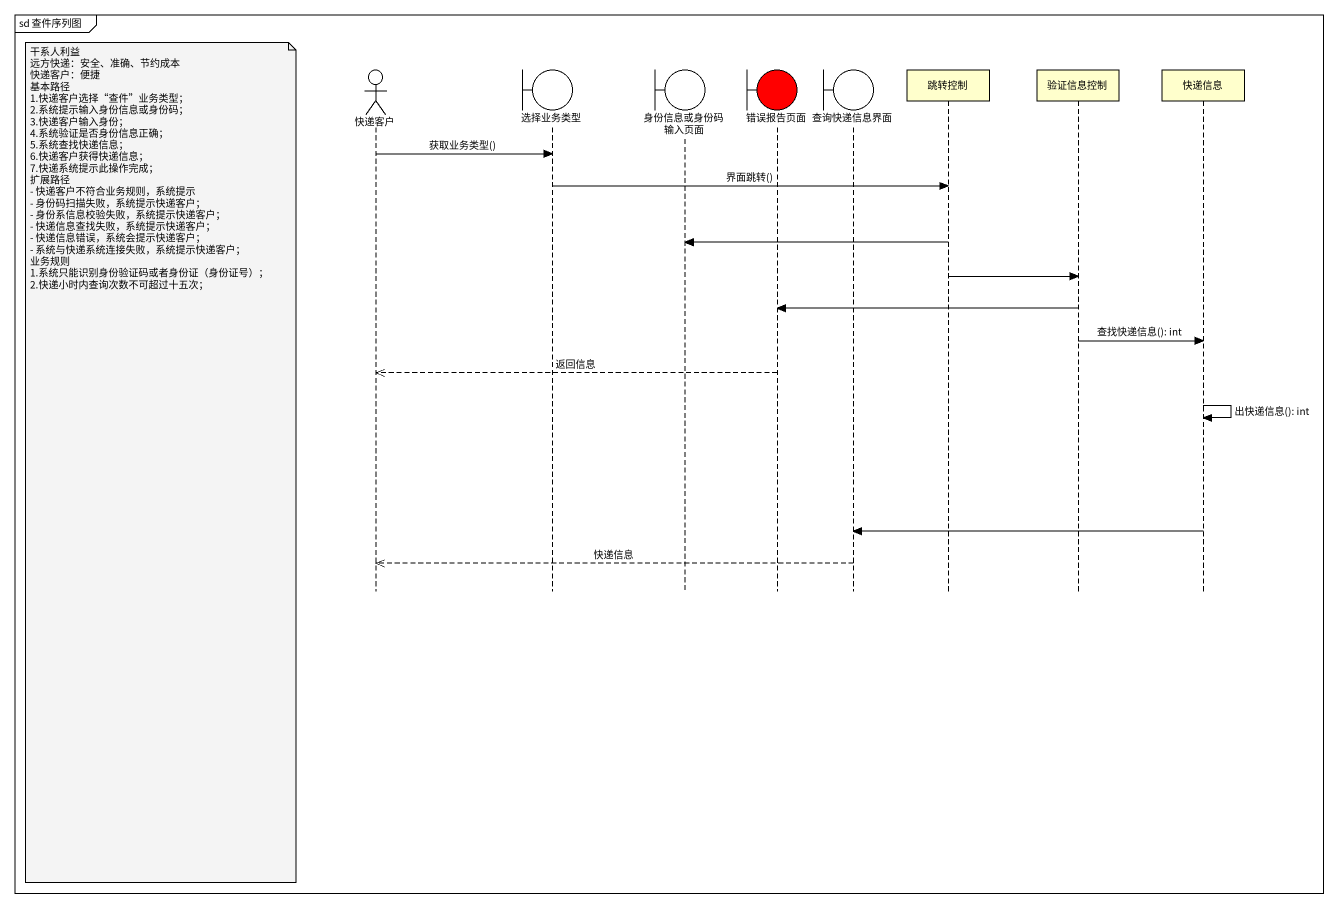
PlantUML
@startuml
mainframe sd 查件序列图
hide footbox
actor 快递客户
boundary 选择业务类型
boundary 身份信息或身份码输入页面
boundary 错误报告页面 #FF0000
boundary 查询快递信息界面
participant 跳转控制
participant 验证信息控制
participant 快递信息

快递客户 -> 选择业务类型 : 获取业务类型()
选择业务类型 -> 跳转控制 : 界面跳转()
跳转控制 -> 身份信息或身份码输入页面
跳转控制 -> 验证信息控制
验证信息控制 -> 错误报告页面
验证信息控制 -> 快递信息 : 查找快递信息(): int
错误报告页面 -->> 快递客户 : 返回信息
快递信息 -> 快递信息 : 出快递信息(): int
note left of 快递客户
  干系人利益
  远方快递：安全、准确、节约成本
  快递客户：便捷
  基本路径
  1.快递客户选择“查件”业务类型；
  2.系统提示输入身份信息或身份码；
  3.快递客户输入身份；
  4.系统验证是否身份信息正确；
  5.系统查找快递信息；
  6.快递客户获得快递信息；
  7.快递系统提示此操作完成；
  扩展路径
  - 快递客户不符合业务规则，系统提示
  - 身份码扫描失败，系统提示快递客户；
  - 身份系信息校验失败，系统提示快递客户；
  - 快递信息查找失败，系统提示快递客户；
  - 快递信息错误，系统会提示快递客户；
  - 系统与快递系统连接失败，系统提示快递客户；
  业务规则
  1.系统只能识别身份验证码或者身份证（身份证号）；
  2.快递小时内查询次数不可超过十五次；
end note
快递信息 -> 查询快递信息界面
查询快递信息界面 -->> 快递客户 : 快递信息
@enduml
